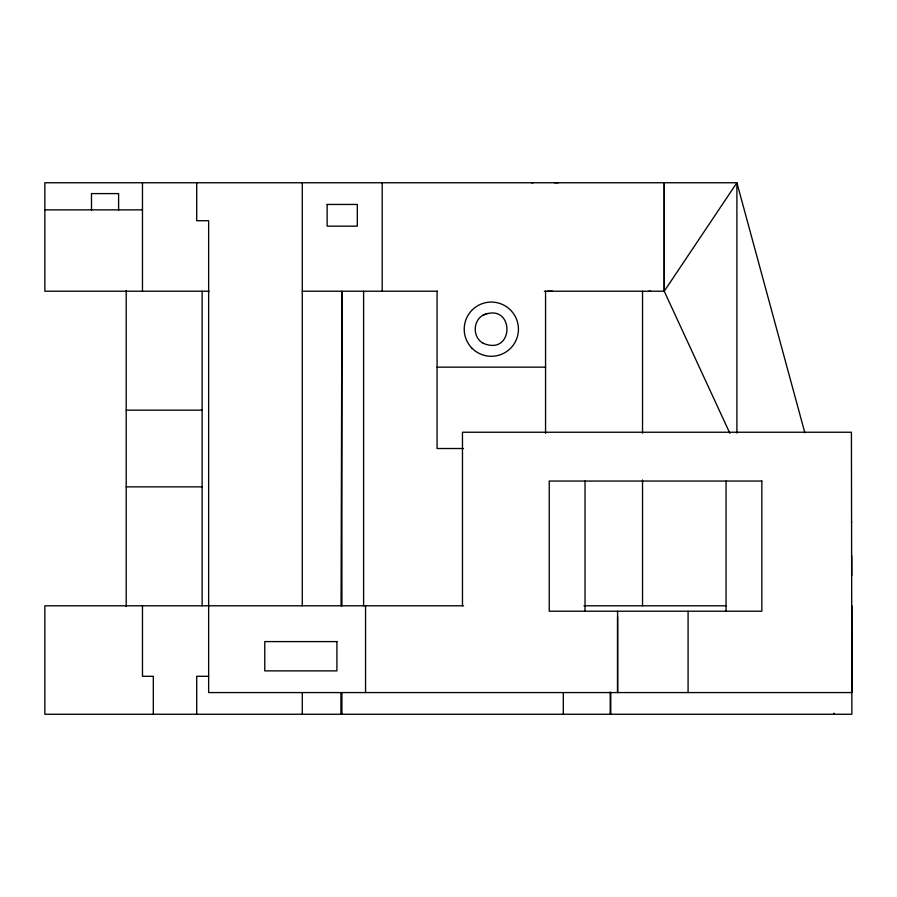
<?xml version="1.0" encoding="UTF-8"?>
<svg xmlns="http://www.w3.org/2000/svg" width="897" height="897" viewBox="0 0 897 897"><rect width="100%" height="100%" fill="white"/><g stroke="black" fill="none" stroke-linecap="round" stroke-linejoin="round"><path stroke-width="1.35" d="M302.278 605.789L302.278 182.753M302.278 714.259L302.278 692.574M617.585 611.216L617.585 692.574L617.585 616.643M544.378 291.222L664.229 291.222L664.229 182.741L664.229 291.211L729.866 433.285M688.089 692.574L688.089 611.216M340.905 714.259L340.961 692.574M341.062 605.789L341.914 291.222L341.914 605.789M664.229 291.222L736.897 182.753L44.85 182.753L44.85 291.222L209.113 291.222M483.191 315.094C472.596 320.801 472.596 337.586 483.191 343.282M487.116 313.468L483.191 315.094C514.822 301.672 514.822 356.703 483.191 343.282M554.503 182.753L558.27 182.753M44.85 209.864L142.477 209.864M547.473 291.222L552.53 291.222M648.845 291.222L650.661 291.222M302.267 291.222L437.523 291.222M437.086 367.153L545.555 367.153M126.208 410.153L202.139 410.153M463.514 448.511L437.086 448.511L437.086 291.222M126.208 486.858L202.139 486.858M463.57 605.789L44.85 605.789L44.85 714.259L851.881 714.259L851.421 432.242L462.471 432.242L462.471 605.789M583.958 605.789L726.054 605.789M208.642 676.293L196.712 676.293L196.712 714.259M531.383 182.753L533.166 182.753M804.856 432.791L736.897 182.753L736.897 433.116M851.881 605.789L851.881 692.574L208.642 692.574L208.642 220.718L196.712 220.718L196.712 182.753M851.578 521.561L851.589 522.48M851.702 555.692L851.769 575.796M852.15 641.59L852.15 670.878M834.064 713.126L834.064 714.259M726.054 481.05L726.054 611.216M642.532 291.222L642.532 433.195M642.532 479.962L642.532 605.789M610.779 692.574L610.779 714.259M610.218 692.013L610.218 714.259M585.035 481.05L585.035 611.216M563.316 692.574L563.316 714.259M545.555 291.222L545.555 433.341M382.189 182.753L382.189 291.222M365.55 605.789L365.55 692.574M363.61 291.222L363.61 605.789M341.914 692.574L341.914 714.259M202.139 291.222L202.139 605.789M153.32 714.259L153.32 676.293L142.477 676.293L142.477 605.789M142.477 182.753L142.477 291.222M126.208 290.449L126.208 606.563M118.606 210.335L118.606 193.595L91.494 193.595L91.494 210.335M327.147 204.449L327.147 226.145L357.32 226.145L357.32 204.449L327.147 204.449M761.845 481.05L549.244 481.05L549.244 611.216L761.845 611.216L761.845 481.05M336.913 641.59L264.772 641.59L264.772 670.878L336.913 670.878L336.913 641.59M472.147 348.361A27.123 27.123 0 0 0 517.513 336.207A27.123 27.123 0 0 0 484.302 302.995A27.123 27.123 0 0 0 472.147 348.361"/></g></svg>
